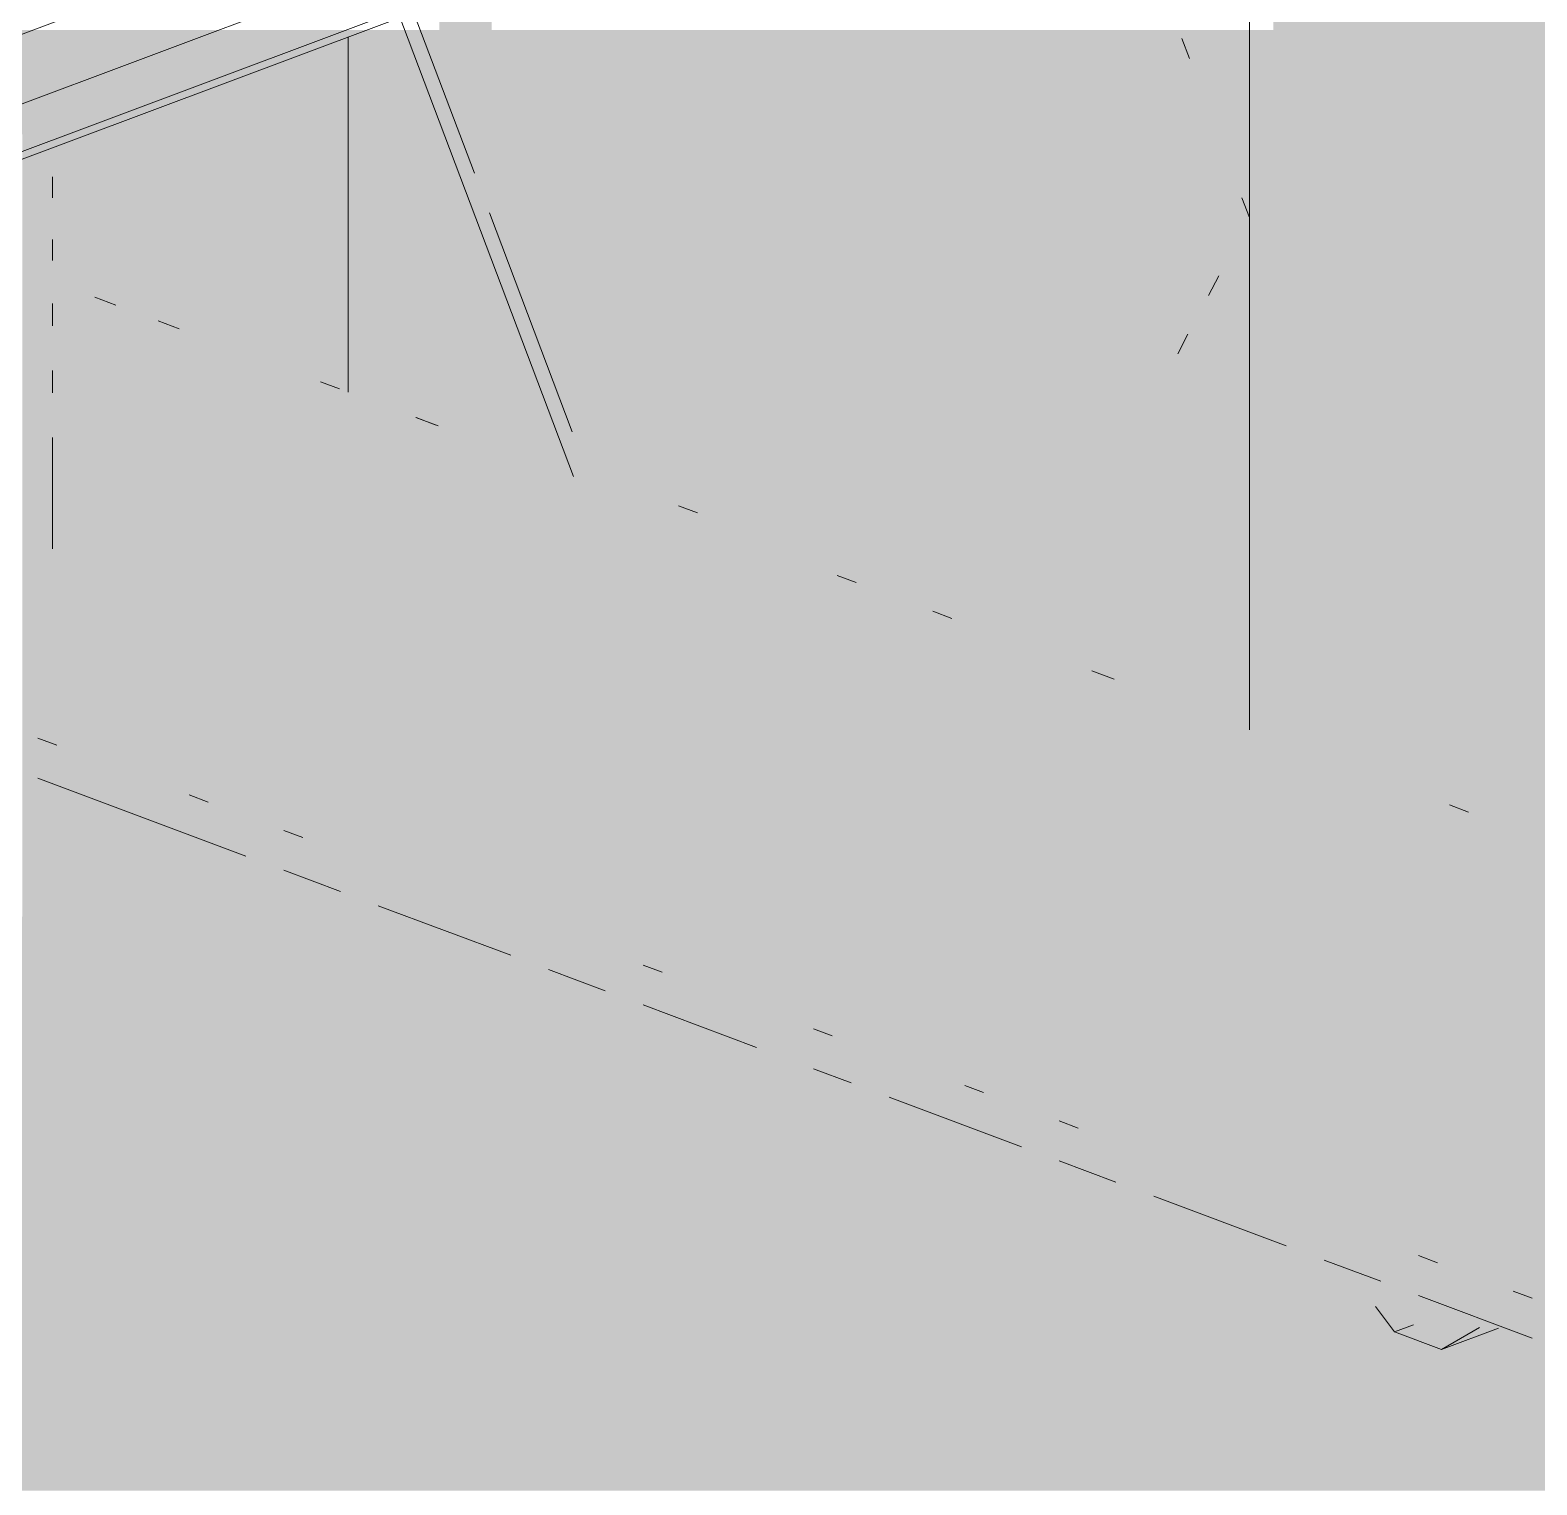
# Paper-space layout '03 3D Building and Roof' of a CAD drawing. Header units: millimetres. Extents: x 5 to 415, y 5 to 292.
# Drawn here: x 77.356 to 82.309, y 77.219 to 81.999 of the extents above; entities that cross this region are included whole.
import ezdxf

# ---------------------------------------------------------------- set-up
doc = ezdxf.new("R2010")
doc.units = ezdxf.units.MM
doc.layers.add('EXISTING', color=7, linetype='Continuous')
doc.layers.add('IMAGES', color=7, linetype='Continuous')

# ---------------------------------------------------------------- blocks, each defined once
blk = doc.blocks.new('SHEET_03')
at = {"layer": 'EXISTING', "color": 250, "lineweight": 9}
for p, q in [((69.1164, 78.9093), (81.7018, 83.6239)), ((81.9988, 83.5067), (69.1018, 78.6754)), ((69.1164, 78.524), (82.0756, 83.3786)), ((68.9914, 78.4517), (81.8884, 83.283)), ((81.3642, 83.0665), (81.3642, 81.9671)), ((81.3642, 81.3831), (81.3642, 83.0665)), ((79.1422, 80.5321), (78.5497, 82.1008)), ((78.6188, 82.052), (78.8163, 81.5292)), ((78.4016, 80.8096), (78.4016, 81.9776)), ((78.4016, 81.9318), (78.4016, 80.8096)), ((81.142, 81.9714), (81.1667, 81.906)), ((81.3642, 81.8297), (81.3642, 80.7991)), ((77.4295, 81.5173), (77.4295, 81.4485)), ((81.3395, 81.4485), (81.3642, 81.3831)), ((78.8657, 81.3984), (79.1373, 80.6795)), ((81.3642, 79.6997), (81.3642, 81.3831)), ((77.4295, 81.3111), (77.4295, 81.2424)), ((81.2632, 81.1914), (81.2295, 81.1275)), ((77.4295, 81.1004), (77.4295, 81.0272)), ((77.5683, 81.1217), (77.6378, 81.0957)), ((77.7766, 81.0437), (77.8461, 81.0176)), ((81.1622, 80.9997), (81.1285, 80.9358)), ((77.4295, 80.8806), (77.4295, 80.8074)), ((78.3731, 80.8202), (78.3102, 80.8438)), ((78.6238, 80.7263), (78.6978, 80.6986)), ((78.6876, 80.7024), (78.6247, 80.726)), ((77.4295, 80.6608), (77.4295, 80.2945)), ((81.3642, 80.6617), (81.3642, 79.6997)), ((79.487, 80.4363), (79.5499, 80.4127)), ((80.0716, 80.1839), (80.0087, 80.2075)), ((80.3862, 80.0661), (80.3233, 80.0897)), ((80.8458, 79.8939), (80.9198, 79.8662)), ((77.3814, 79.6723), (77.4436, 79.649)), ((78.0653, 79.285), (77.3814, 79.5412)), ((77.8788, 79.486), (77.941, 79.4627)), ((82.0847, 79.4298), (82.0218, 79.4534)), ((78.1897, 79.3695), (78.2519, 79.3462)), ((78.3762, 79.1685), (78.1897, 79.2384)), ((78.9358, 78.9589), (78.5006, 79.122)), ((79.2467, 78.8425), (79.0602, 78.9123)), ((79.3711, 78.927), (79.4332, 78.9037)), ((79.7441, 78.6561), (79.3711, 78.7959)), ((79.9307, 78.7173), (79.9928, 78.6941)), ((80.055, 78.5397), (79.9307, 78.5862)), ((80.4281, 78.531), (80.4903, 78.5077)), ((80.6146, 78.33), (80.1794, 78.4931)), ((80.739, 78.4146), (80.8012, 78.3913)), ((80.9255, 78.2136), (80.739, 78.2834)), ((81.4851, 78.0039), (81.0499, 78.167)), ((81.9204, 77.972), (81.9825, 77.9487)), ((81.796, 77.8875), (81.6095, 77.9574)), ((82.2934, 77.7011), (81.9204, 77.8409)), ((82.2312, 77.8555), (82.2934, 77.8322)), ((81.7781, 77.8043), (81.8406, 77.7213)), ((81.8406, 77.7213), (81.9031, 77.7447)), ((81.8406, 77.7213), (81.9951, 77.6634)), ((81.9951, 77.6634), (82.1201, 77.7357)), ((81.9951, 77.6634), (82.1825, 77.7337))]:
    blk.add_line(p, q, dxfattribs=at)
at = {"layer": 'IMAGES', "color": 7}
for points in [[(82.3001, 79.4286), (82.4715, 79.4286), (82.3001, 83.2), (82.4715, 83.2)], [(81.4433, 81.6571), (81.6147, 81.6571), (81.4433, 82.6857), (81.6147, 82.6857)], [(81.6147, 79.7714), (81.786, 79.7714), (81.6147, 82.6857), (81.786, 82.6857)], [(81.786, 79.7714), (81.9574, 79.7714), (81.786, 82.5143), (81.9574, 82.5143)], [(81.9574, 79.6), (82.1287, 79.6), (81.9574, 82.5143), (82.1287, 82.5143)], [(82.1287, 79.4286), (82.3001, 79.4286), (82.1287, 82.5143), (82.3001, 82.5143)], [(78.7015, 81.6571), (78.8728, 81.6571), (78.7015, 82.1714), (78.8728, 82.1714)], [(76.9879, 81.8286), (77.6733, 81.8286), (76.9879, 82), (77.6733, 82)], [(77.6733, 81.8286), (78.016, 81.8286), (77.6733, 82), (78.016, 82)], [(78.016, 81.8286), (78.7015, 81.8286), (78.016, 82), (78.7015, 82)], [(78.8728, 81.8286), (79.0442, 81.8286), (78.8728, 82), (79.0442, 82)], [(79.0442, 81.4857), (80.9292, 81.4857), (79.0442, 82), (80.9292, 82)], [(80.9292, 81.6571), (81.1006, 81.6571), (80.9292, 82), (81.1006, 82)], [(81.1006, 81.8286), (81.4433, 81.8286), (81.1006, 82), (81.4433, 82)], [(76.9879, 81.6571), (77.5019, 81.6571), (76.9879, 81.8286), (77.5019, 81.8286)], [(77.5019, 81.6571), (78.016, 81.6571), (77.5019, 81.8286), (78.016, 81.8286)], [(78.016, 81.6571), (78.1874, 81.6571), (78.016, 81.8286), (78.1874, 81.8286)], [(78.1874, 81.6571), (78.3588, 81.6571), (78.1874, 81.8286), (78.3588, 81.8286)], [(78.3588, 81.6571), (78.5301, 81.6571), (78.3588, 81.8286), (78.5301, 81.8286)], [(78.5301, 81.6571), (78.7015, 81.6571), (78.5301, 81.8286), (78.7015, 81.8286)], [(78.8728, 81.6571), (79.0442, 81.6571), (78.8728, 81.8286), (79.0442, 81.8286)], [(81.1006, 81.6571), (81.2719, 81.6571), (81.1006, 81.8286), (81.2719, 81.8286)], [(81.2719, 81.6571), (81.4433, 81.6571), (81.2719, 81.8286), (81.4433, 81.8286)], [(77.3306, 81.4857), (77.5019, 81.4857), (77.3306, 81.6571), (77.5019, 81.6571)], [(77.5019, 81.4857), (77.6733, 81.4857), (77.5019, 81.6571), (77.6733, 81.6571)], [(77.6733, 81.4857), (77.8447, 81.4857), (77.6733, 81.6571), (77.8447, 81.6571)], [(77.8447, 81.4857), (78.016, 81.4857), (77.8447, 81.6571), (78.016, 81.6571)], [(78.016, 81.4857), (78.1874, 81.4857), (78.016, 81.6571), (78.1874, 81.6571)], [(78.1874, 81.1429), (78.3588, 81.1429), (78.1874, 81.6571), (78.3588, 81.6571)], [(78.3588, 80.9714), (78.5301, 80.9714), (78.3588, 81.6571), (78.5301, 81.6571)], [(78.5301, 81.4857), (78.7015, 81.4857), (78.5301, 81.6571), (78.7015, 81.6571)], [(78.7015, 81.4857), (78.8728, 81.4857), (78.7015, 81.6571), (78.8728, 81.6571)], [(78.8728, 81.4857), (79.0442, 81.4857), (78.8728, 81.6571), (79.0442, 81.6571)], [(80.9292, 81.4857), (81.1006, 81.4857), (80.9292, 81.6571), (81.1006, 81.6571)], [(81.1006, 81.4857), (81.2719, 81.4857), (81.1006, 81.6571), (81.2719, 81.6571)], [(81.2719, 81.3143), (81.4433, 81.3143), (81.2719, 81.6571), (81.4433, 81.6571)], [(81.4433, 80.9714), (81.6147, 80.9714), (81.4433, 81.6571), (81.6147, 81.6571)], [(77.3306, 81.3143), (77.5019, 81.3143), (77.3306, 81.4857), (77.5019, 81.4857)], [(77.5019, 81.1429), (77.6733, 81.1429), (77.5019, 81.4857), (77.6733, 81.4857)], [(77.6733, 81.1429), (77.8447, 81.1429), (77.6733, 81.4857), (77.8447, 81.4857)], [(77.8447, 81.1429), (78.1874, 81.1429), (77.8447, 81.4857), (78.1874, 81.4857)], [(78.5301, 80.9714), (78.7015, 80.9714), (78.5301, 81.4857), (78.7015, 81.4857)], [(78.7015, 81.3143), (78.8728, 81.3143), (78.7015, 81.4857), (78.8728, 81.4857)], [(78.8728, 81.3143), (79.0442, 81.3143), (78.8728, 81.4857), (79.0442, 81.4857)], [(79.0442, 81.3143), (79.2156, 81.3143), (79.0442, 81.4857), (79.2156, 81.4857)], [(79.2156, 81.3143), (80.9292, 81.3143), (79.2156, 81.4857), (80.9292, 81.4857)], [(80.9292, 81.3143), (81.1006, 81.3143), (80.9292, 81.4857), (81.1006, 81.4857)], [(81.1006, 81.3143), (81.2719, 81.3143), (81.1006, 81.4857), (81.2719, 81.4857)], [(77.3306, 80.1143), (77.5019, 80.1143), (77.3306, 81.3143), (77.5019, 81.3143)], [(78.7015, 81.1429), (78.8728, 81.1429), (78.7015, 81.3143), (78.8728, 81.3143)], [(78.8728, 81.1429), (79.0442, 81.1429), (78.8728, 81.3143), (79.0442, 81.3143)], [(79.0442, 81.1429), (79.2156, 81.1429), (79.0442, 81.3143), (79.2156, 81.3143)], [(79.2156, 81.1429), (80.4151, 81.1429), (79.2156, 81.3143), (80.4151, 81.3143)], [(80.4151, 81.1429), (80.5865, 81.1429), (80.4151, 81.3143), (80.5865, 81.3143)], [(80.5865, 81.1429), (80.7578, 81.1429), (80.5865, 81.3143), (80.7578, 81.3143)], [(80.7578, 81.1429), (80.9292, 81.1429), (80.7578, 81.3143), (80.9292, 81.3143)], [(80.9292, 81.1429), (81.1006, 81.1429), (80.9292, 81.3143), (81.1006, 81.3143)], [(81.1006, 81.1429), (81.4433, 81.1429), (81.1006, 81.3143), (81.4433, 81.3143)], [(77.5019, 80.9714), (77.6733, 80.9714), (77.5019, 81.1429), (77.6733, 81.1429)], [(77.6733, 80.8), (77.8447, 80.8), (77.6733, 81.1429), (77.8447, 81.1429)], [(77.8447, 80.9714), (78.016, 80.9714), (77.8447, 81.1429), (78.016, 81.1429)], [(78.016, 80.9714), (78.1874, 80.9714), (78.016, 81.1429), (78.1874, 81.1429)], [(78.1874, 80.9714), (78.3588, 80.9714), (78.1874, 81.1429), (78.3588, 81.1429)], [(78.7015, 80.9714), (78.8728, 80.9714), (78.7015, 81.1429), (78.8728, 81.1429)], [(78.8728, 80.9714), (79.0442, 80.9714), (78.8728, 81.1429), (79.0442, 81.1429)], [(79.0442, 80.9714), (79.2156, 80.9714), (79.0442, 81.1429), (79.2156, 81.1429)], [(79.2156, 80.9714), (79.3869, 80.9714), (79.2156, 81.1429), (79.3869, 81.1429)], [(79.3869, 80.9714), (80.0724, 80.9714), (79.3869, 81.1429), (80.0724, 81.1429)], [(80.0724, 80.9714), (80.2438, 80.9714), (80.0724, 81.1429), (80.2438, 81.1429)], [(80.2438, 80.9714), (80.4151, 80.9714), (80.2438, 81.1429), (80.4151, 81.1429)], [(80.4151, 80.9714), (80.7578, 80.9714), (80.4151, 81.1429), (80.7578, 81.1429)], [(80.7578, 80.9714), (80.9292, 80.9714), (80.7578, 81.1429), (80.9292, 81.1429)], [(80.9292, 80.8), (81.1006, 80.8), (80.9292, 81.1429), (81.1006, 81.1429)], [(81.1006, 80.9714), (81.2719, 80.9714), (81.1006, 81.1429), (81.2719, 81.1429)], [(81.2719, 80.9714), (81.4433, 80.9714), (81.2719, 81.1429), (81.4433, 81.1429)], [(77.5019, 79.9429), (77.6733, 79.9429), (77.5019, 80.9714), (77.6733, 80.9714)], [(77.8447, 80.8), (78.1874, 80.8), (77.8447, 80.9714), (78.1874, 80.9714)], [(78.1874, 80.8), (78.5301, 80.8), (78.1874, 80.9714), (78.5301, 80.9714)], [(78.5301, 80.8), (78.8728, 80.8), (78.5301, 80.9714), (78.8728, 80.9714)], [(78.8728, 80.8), (79.0442, 80.8), (78.8728, 80.9714), (79.0442, 80.9714)], [(79.0442, 80.8), (79.2156, 80.8), (79.0442, 80.9714), (79.2156, 80.9714)], [(79.2156, 80.8), (79.3869, 80.8), (79.2156, 80.9714), (79.3869, 80.9714)], [(79.3869, 80.8), (79.5583, 80.8), (79.3869, 80.9714), (79.5583, 80.9714)], [(79.5583, 80.8), (80.0724, 80.8), (79.5583, 80.9714), (80.0724, 80.9714)], [(80.0724, 80.8), (80.2438, 80.8), (80.0724, 80.9714), (80.2438, 80.9714)], [(80.2438, 80.8), (80.4151, 80.8), (80.2438, 80.9714), (80.4151, 80.9714)], [(80.4151, 80.8), (80.5865, 80.8), (80.4151, 80.9714), (80.5865, 80.9714)], [(80.5865, 80.8), (80.7578, 80.8), (80.5865, 80.9714), (80.7578, 80.9714)], [(80.7578, 80.6286), (80.9292, 80.6286), (80.7578, 80.9714), (80.9292, 80.9714)], [(81.1006, 80.8), (81.2719, 80.8), (81.1006, 80.9714), (81.2719, 80.9714)], [(81.2719, 80.6286), (81.4433, 80.6286), (81.2719, 80.9714), (81.4433, 80.9714)], [(81.4433, 79.9429), (81.6147, 79.9429), (81.4433, 80.9714), (81.6147, 80.9714)], [(77.6733, 80.6286), (78.016, 80.6286), (77.6733, 80.8), (78.016, 80.8)], [(78.016, 80.6286), (78.1874, 80.6286), (78.016, 80.8), (78.1874, 80.8)], [(78.1874, 80.6286), (78.3588, 80.6286), (78.1874, 80.8), (78.3588, 80.8)], [(78.3588, 80.6286), (78.5301, 80.6286), (78.3588, 80.8), (78.5301, 80.8)], [(78.5301, 80.6286), (78.8728, 80.6286), (78.5301, 80.8), (78.8728, 80.8)], [(78.8728, 80.6286), (79.0442, 80.6286), (78.8728, 80.8), (79.0442, 80.8)], [(79.0442, 80.6286), (79.2156, 80.6286), (79.0442, 80.8), (79.2156, 80.8)], [(79.2156, 80.6286), (79.3869, 80.6286), (79.2156, 80.8), (79.3869, 80.8)], [(79.3869, 80.6286), (79.5583, 80.6286), (79.3869, 80.8), (79.5583, 80.8)], [(79.5583, 80.6286), (79.901, 80.6286), (79.5583, 80.8), (79.901, 80.8)], [(79.901, 80.6286), (80.0724, 80.6286), (79.901, 80.8), (80.0724, 80.8)], [(80.0724, 80.6286), (80.2438, 80.6286), (80.0724, 80.8), (80.2438, 80.8)], [(80.2438, 80.6286), (80.4151, 80.6286), (80.2438, 80.8), (80.4151, 80.8)], [(80.4151, 80.6286), (80.7578, 80.6286), (80.4151, 80.8), (80.7578, 80.8)], [(80.9292, 80.6286), (81.1006, 80.6286), (80.9292, 80.8), (81.1006, 80.8)], [(81.1006, 80.6286), (81.2719, 80.6286), (81.1006, 80.8), (81.2719, 80.8)], [(77.6733, 79.9429), (77.8447, 79.9429), (77.6733, 80.6286), (77.8447, 80.6286)], [(77.8447, 80.4571), (78.016, 80.4571), (77.8447, 80.6286), (78.016, 80.6286)], [(78.016, 80.4571), (78.3588, 80.4571), (78.016, 80.6286), (78.3588, 80.6286)], [(78.3588, 80.4571), (78.5301, 80.4571), (78.3588, 80.6286), (78.5301, 80.6286)], [(78.5301, 80.4571), (78.7015, 80.4571), (78.5301, 80.6286), (78.7015, 80.6286)], [(78.7015, 80.4571), (78.8728, 80.4571), (78.7015, 80.6286), (78.8728, 80.6286)], [(78.8728, 80.4571), (79.0442, 80.4571), (78.8728, 80.6286), (79.0442, 80.6286)], [(79.0442, 80.4571), (79.2156, 80.4571), (79.0442, 80.6286), (79.2156, 80.6286)], [(79.2156, 80.4571), (79.5583, 80.4571), (79.2156, 80.6286), (79.5583, 80.6286)], [(79.5583, 80.4571), (80.0724, 80.4571), (79.5583, 80.6286), (80.0724, 80.6286)], [(80.0724, 80.4571), (80.2438, 80.4571), (80.0724, 80.6286), (80.2438, 80.6286)], [(80.2438, 80.4571), (80.5865, 80.4571), (80.2438, 80.6286), (80.5865, 80.6286)], [(80.5865, 80.4571), (80.7578, 80.4571), (80.5865, 80.6286), (80.7578, 80.6286)], [(80.7578, 80.4571), (81.1006, 80.4571), (80.7578, 80.6286), (81.1006, 80.6286)], [(81.1006, 80.1143), (81.2719, 80.1143), (81.1006, 80.6286), (81.2719, 80.6286)], [(81.2719, 79.6), (81.4433, 79.6), (81.2719, 80.6286), (81.4433, 80.6286)], [(77.8447, 80.2857), (78.5301, 80.2857), (77.8447, 80.4571), (78.5301, 80.4571)], [(78.5301, 80.2857), (78.8728, 80.2857), (78.5301, 80.4571), (78.8728, 80.4571)], [(78.8728, 80.2857), (79.2156, 80.2857), (78.8728, 80.4571), (79.2156, 80.4571)], [(79.2156, 80.2857), (79.3869, 80.2857), (79.2156, 80.4571), (79.3869, 80.4571)], [(79.3869, 80.2857), (79.5583, 80.2857), (79.3869, 80.4571), (79.5583, 80.4571)], [(79.5583, 80.2857), (79.7297, 80.2857), (79.5583, 80.4571), (79.7297, 80.4571)], [(79.7297, 80.2857), (79.901, 80.2857), (79.7297, 80.4571), (79.901, 80.4571)], [(79.901, 80.2857), (80.0724, 80.2857), (79.901, 80.4571), (80.0724, 80.4571)], [(80.0724, 80.2857), (80.2438, 80.2857), (80.0724, 80.4571), (80.2438, 80.4571)], [(80.2438, 80.2857), (80.7578, 80.2857), (80.2438, 80.4571), (80.7578, 80.4571)], [(80.7578, 80.2857), (80.9292, 80.2857), (80.7578, 80.4571), (80.9292, 80.4571)], [(80.9292, 80.2857), (81.1006, 80.2857), (80.9292, 80.4571), (81.1006, 80.4571)], [(77.8447, 80.1143), (78.8728, 80.1143), (77.8447, 80.2857), (78.8728, 80.2857)], [(78.8728, 80.1143), (79.0442, 80.1143), (78.8728, 80.2857), (79.0442, 80.2857)], [(79.0442, 80.1143), (79.2156, 80.1143), (79.0442, 80.2857), (79.2156, 80.2857)], [(79.2156, 80.1143), (79.3869, 80.1143), (79.2156, 80.2857), (79.3869, 80.2857)], [(79.3869, 80.1143), (79.5583, 80.1143), (79.3869, 80.2857), (79.5583, 80.2857)], [(79.5583, 80.1143), (79.7297, 80.1143), (79.5583, 80.2857), (79.7297, 80.2857)], [(79.7297, 80.1143), (80.2438, 80.1143), (79.7297, 80.2857), (80.2438, 80.2857)], [(80.2438, 80.1143), (80.4151, 80.1143), (80.2438, 80.2857), (80.4151, 80.2857)], [(80.4151, 80.1143), (80.7578, 80.1143), (80.4151, 80.2857), (80.7578, 80.2857)], [(80.7578, 80.1143), (80.9292, 80.1143), (80.7578, 80.2857), (80.9292, 80.2857)], [(80.9292, 80.1143), (81.1006, 80.1143), (80.9292, 80.2857), (81.1006, 80.2857)], [(77.3306, 79.9429), (77.5019, 79.9429), (77.3306, 80.1143), (77.5019, 80.1143)], [(77.8447, 79.9429), (79.3869, 79.9429), (77.8447, 80.1143), (79.3869, 80.1143)], [(79.3869, 79.9429), (79.901, 79.9429), (79.3869, 80.1143), (79.901, 80.1143)], [(79.901, 79.9429), (80.0724, 79.9429), (79.901, 80.1143), (80.0724, 80.1143)], [(80.0724, 79.9429), (80.2438, 79.9429), (80.0724, 80.1143), (80.2438, 80.1143)], [(80.2438, 79.9429), (80.5865, 79.9429), (80.2438, 80.1143), (80.5865, 80.1143)], [(80.5865, 79.9429), (80.7578, 79.9429), (80.5865, 80.1143), (80.7578, 80.1143)], [(80.7578, 79.9429), (80.9292, 79.9429), (80.7578, 80.1143), (80.9292, 80.1143)], [(80.9292, 79.9429), (81.2719, 79.9429), (80.9292, 80.1143), (81.2719, 80.1143)], [(77.3306, 79.7714), (77.5019, 79.7714), (77.3306, 79.9429), (77.5019, 79.9429)], [(77.5019, 79.7714), (77.6733, 79.7714), (77.5019, 79.9429), (77.6733, 79.9429)], [(77.6733, 79.7714), (77.8447, 79.7714), (77.6733, 79.9429), (77.8447, 79.9429)], [(77.8447, 79.7714), (78.1874, 79.7714), (77.8447, 79.9429), (78.1874, 79.9429)], [(78.1874, 79.7714), (79.901, 79.7714), (78.1874, 79.9429), (79.901, 79.9429)], [(79.901, 79.7714), (80.0724, 79.7714), (79.901, 79.9429), (80.0724, 79.9429)], [(80.0724, 79.7714), (80.2438, 79.7714), (80.0724, 79.9429), (80.2438, 79.9429)], [(80.2438, 79.7714), (80.5865, 79.7714), (80.2438, 79.9429), (80.5865, 79.9429)], [(80.5865, 79.7714), (81.1006, 79.7714), (80.5865, 79.9429), (81.1006, 79.9429)], [(81.1006, 79.7714), (81.2719, 79.7714), (81.1006, 79.9429), (81.2719, 79.9429)], [(81.4433, 79.7714), (81.6147, 79.7714), (81.4433, 79.9429), (81.6147, 79.9429)], [(77.3306, 79.6), (77.5019, 79.6), (77.3306, 79.7714), (77.5019, 79.7714)], [(77.5019, 79.6), (77.6733, 79.6), (77.5019, 79.7714), (77.6733, 79.7714)], [(77.6733, 79.6), (78.016, 79.6), (77.6733, 79.7714), (78.016, 79.7714)], [(78.016, 79.6), (78.3588, 79.6), (78.016, 79.7714), (78.3588, 79.7714)], [(78.3588, 79.6), (78.5301, 79.6), (78.3588, 79.7714), (78.5301, 79.7714)], [(78.5301, 79.6), (78.7015, 79.6), (78.5301, 79.7714), (78.7015, 79.7714)], [(78.7015, 79.6), (80.2438, 79.6), (78.7015, 79.7714), (80.2438, 79.7714)], [(80.2438, 79.6), (80.5865, 79.6), (80.2438, 79.7714), (80.5865, 79.7714)], [(80.5865, 79.6), (80.7578, 79.6), (80.5865, 79.7714), (80.7578, 79.7714)], [(80.7578, 79.6), (80.9292, 79.6), (80.7578, 79.7714), (80.9292, 79.7714)], [(80.9292, 79.6), (81.1006, 79.6), (80.9292, 79.7714), (81.1006, 79.7714)], [(81.1006, 79.6), (81.2719, 79.6), (81.1006, 79.7714), (81.2719, 79.7714)], [(81.4433, 79.6), (81.6147, 79.6), (81.4433, 79.7714), (81.6147, 79.7714)], [(81.6147, 79.6), (81.786, 79.6), (81.6147, 79.7714), (81.786, 79.7714)], [(81.786, 79.6), (81.9574, 79.6), (81.786, 79.7714), (81.9574, 79.7714)], [(77.3306, 79.4286), (77.6733, 79.4286), (77.3306, 79.6), (77.6733, 79.6)], [(77.6733, 79.4286), (77.8447, 79.4286), (77.6733, 79.6), (77.8447, 79.6)], [(77.8447, 79.4286), (78.016, 79.4286), (77.8447, 79.6), (78.016, 79.6)], [(78.016, 79.4286), (78.1874, 79.4286), (78.016, 79.6), (78.1874, 79.6)], [(78.1874, 79.4286), (78.3588, 79.4286), (78.1874, 79.6), (78.3588, 79.6)], [(78.3588, 79.4286), (78.5301, 79.4286), (78.3588, 79.6), (78.5301, 79.6)], [(78.5301, 79.4286), (78.8728, 79.4286), (78.5301, 79.6), (78.8728, 79.6)], [(78.8728, 79.4286), (79.0442, 79.4286), (78.8728, 79.6), (79.0442, 79.6)], [(79.0442, 79.4286), (79.2156, 79.4286), (79.0442, 79.6), (79.2156, 79.6)], [(79.2156, 79.4286), (80.7578, 79.4286), (79.2156, 79.6), (80.7578, 79.6)], [(80.7578, 79.4286), (80.9292, 79.4286), (80.7578, 79.6), (80.9292, 79.6)], [(80.9292, 79.4286), (81.1006, 79.4286), (80.9292, 79.6), (81.1006, 79.6)], [(81.1006, 79.4286), (81.2719, 79.4286), (81.1006, 79.6), (81.2719, 79.6)], [(81.2719, 79.4286), (81.4433, 79.4286), (81.2719, 79.6), (81.4433, 79.6)], [(81.4433, 79.4286), (81.6147, 79.4286), (81.4433, 79.6), (81.6147, 79.6)], [(81.6147, 79.4286), (81.786, 79.4286), (81.6147, 79.6), (81.786, 79.6)], [(81.786, 79.4286), (81.9574, 79.4286), (81.786, 79.6), (81.9574, 79.6)], [(81.9574, 79.4286), (82.1287, 79.4286), (81.9574, 79.6), (82.1287, 79.6)], [(77.3306, 79.2571), (77.5019, 79.2571), (77.3306, 79.4286), (77.5019, 79.4286)], [(77.5019, 79.2571), (77.6733, 79.2571), (77.5019, 79.4286), (77.6733, 79.4286)], [(77.6733, 79.2571), (77.8447, 79.2571), (77.6733, 79.4286), (77.8447, 79.4286)], [(77.8447, 79.2571), (78.1874, 79.2571), (77.8447, 79.4286), (78.1874, 79.4286)], [(78.1874, 79.2571), (78.3588, 79.2571), (78.1874, 79.4286), (78.3588, 79.4286)], [(78.3588, 79.2571), (78.5301, 79.2571), (78.3588, 79.4286), (78.5301, 79.4286)], [(78.5301, 79.2571), (78.7015, 79.2571), (78.5301, 79.4286), (78.7015, 79.4286)], [(78.7015, 79.2571), (78.8728, 79.2571), (78.7015, 79.4286), (78.8728, 79.4286)], [(78.8728, 79.2571), (79.2156, 79.2571), (78.8728, 79.4286), (79.2156, 79.4286)], [(79.2156, 79.2571), (79.3869, 79.2571), (79.2156, 79.4286), (79.3869, 79.4286)], [(79.3869, 79.2571), (79.5583, 79.2571), (79.3869, 79.4286), (79.5583, 79.4286)], [(79.5583, 79.2571), (80.0724, 79.2571), (79.5583, 79.4286), (80.0724, 79.4286)], [(80.0724, 79.2571), (80.2438, 79.2571), (80.0724, 79.4286), (80.2438, 79.4286)], [(80.2438, 79.2571), (81.2719, 79.2571), (80.2438, 79.4286), (81.2719, 79.4286)], [(81.2719, 79.2571), (81.4433, 79.2571), (81.2719, 79.4286), (81.4433, 79.4286)], [(81.4433, 79.2571), (81.6147, 79.2571), (81.4433, 79.4286), (81.6147, 79.4286)], [(81.6147, 79.2571), (81.786, 79.2571), (81.6147, 79.4286), (81.786, 79.4286)], [(81.786, 79.2571), (81.9574, 79.2571), (81.786, 79.4286), (81.9574, 79.4286)], [(81.9574, 79.2571), (82.1287, 79.2571), (81.9574, 79.4286), (82.1287, 79.4286)], [(82.1287, 79.2571), (82.4715, 79.2571), (82.1287, 79.4286), (82.4715, 79.4286)], [(77.3306, 79.0857), (77.6733, 79.0857), (77.3306, 79.2571), (77.6733, 79.2571)], [(77.6733, 79.0857), (77.8447, 79.0857), (77.6733, 79.2571), (77.8447, 79.2571)], [(77.8447, 79.0857), (78.016, 79.0857), (77.8447, 79.2571), (78.016, 79.2571)], [(78.016, 79.0857), (78.1874, 79.0857), (78.016, 79.2571), (78.1874, 79.2571)], [(78.1874, 79.0857), (78.5301, 79.0857), (78.1874, 79.2571), (78.5301, 79.2571)], [(78.5301, 79.0857), (78.7015, 79.0857), (78.5301, 79.2571), (78.7015, 79.2571)], [(78.7015, 79.0857), (78.8728, 79.0857), (78.7015, 79.2571), (78.8728, 79.2571)], [(78.8728, 79.0857), (79.0442, 79.0857), (78.8728, 79.2571), (79.0442, 79.2571)], [(79.0442, 79.0857), (79.2156, 79.0857), (79.0442, 79.2571), (79.2156, 79.2571)], [(79.2156, 79.0857), (79.3869, 79.0857), (79.2156, 79.2571), (79.3869, 79.2571)], [(79.3869, 79.0857), (79.7297, 79.0857), (79.3869, 79.2571), (79.7297, 79.2571)], [(79.7297, 79.0857), (79.901, 79.0857), (79.7297, 79.2571), (79.901, 79.2571)], [(79.901, 79.0857), (80.0724, 79.0857), (79.901, 79.2571), (80.0724, 79.2571)], [(80.0724, 79.0857), (80.2438, 79.0857), (80.0724, 79.2571), (80.2438, 79.2571)], [(80.2438, 79.0857), (80.4151, 79.0857), (80.2438, 79.2571), (80.4151, 79.2571)], [(80.4151, 79.0857), (81.6147, 79.0857), (80.4151, 79.2571), (81.6147, 79.2571)], [(81.6147, 79.0857), (81.786, 79.0857), (81.6147, 79.2571), (81.786, 79.2571)], [(81.786, 79.0857), (82.1287, 79.0857), (81.786, 79.2571), (82.1287, 79.2571)], [(82.1287, 78.2286), (82.3001, 78.2286), (82.1287, 79.2571), (82.3001, 79.2571)], [(82.3001, 79.0857), (82.4715, 79.0857), (82.3001, 79.2571), (82.4715, 79.2571)], [(75.9597, 78.9143), (77.8447, 78.9143), (75.9597, 79.0857), (77.8447, 79.0857)], [(77.8447, 78.9143), (78.016, 78.9143), (77.8447, 79.0857), (78.016, 79.0857)], [(78.016, 78.9143), (78.1874, 78.9143), (78.016, 79.0857), (78.1874, 79.0857)], [(78.1874, 78.9143), (78.3588, 78.9143), (78.1874, 79.0857), (78.3588, 79.0857)], [(78.3588, 78.9143), (78.5301, 78.9143), (78.3588, 79.0857), (78.5301, 79.0857)], [(78.5301, 78.9143), (79.0442, 78.9143), (78.5301, 79.0857), (79.0442, 79.0857)], [(79.0442, 78.9143), (79.2156, 78.9143), (79.0442, 79.0857), (79.2156, 79.0857)], [(79.2156, 78.9143), (79.3869, 78.9143), (79.2156, 79.0857), (79.3869, 79.0857)], [(79.3869, 78.9143), (79.5583, 78.9143), (79.3869, 79.0857), (79.5583, 79.0857)], [(79.5583, 78.9143), (79.7297, 78.9143), (79.5583, 79.0857), (79.7297, 79.0857)], [(79.7297, 78.9143), (79.901, 78.9143), (79.7297, 79.0857), (79.901, 79.0857)], [(79.901, 78.9143), (80.0724, 78.9143), (79.901, 79.0857), (80.0724, 79.0857)], [(80.0724, 78.9143), (80.2438, 78.9143), (80.0724, 79.0857), (80.2438, 79.0857)], [(80.2438, 78.9143), (80.4151, 78.9143), (80.2438, 79.0857), (80.4151, 79.0857)], [(80.4151, 78.9143), (80.5865, 78.9143), (80.4151, 79.0857), (80.5865, 79.0857)], [(80.5865, 78.9143), (81.9574, 78.9143), (80.5865, 79.0857), (81.9574, 79.0857)], [(81.9574, 78.7429), (82.1287, 78.7429), (81.9574, 79.0857), (82.1287, 79.0857)], [(82.3001, 78.2286), (82.4715, 78.2286), (82.3001, 79.0857), (82.4715, 79.0857)], [(75.6169, 78.7429), (78.1874, 78.7429), (75.6169, 78.9143), (78.1874, 78.9143)], [(78.1874, 78.7429), (78.5301, 78.7429), (78.1874, 78.9143), (78.5301, 78.9143)], [(78.5301, 78.7429), (78.7015, 78.7429), (78.5301, 78.9143), (78.7015, 78.9143)], [(78.7015, 78.7429), (79.0442, 78.7429), (78.7015, 78.9143), (79.0442, 78.9143)], [(79.0442, 78.7429), (79.5583, 78.7429), (79.0442, 78.9143), (79.5583, 78.9143)], [(79.5583, 78.7429), (79.7297, 78.7429), (79.5583, 78.9143), (79.7297, 78.9143)], [(79.7297, 78.7429), (79.901, 78.7429), (79.7297, 78.9143), (79.901, 78.9143)], [(79.901, 78.7429), (80.0724, 78.7429), (79.901, 78.9143), (80.0724, 78.9143)], [(80.0724, 78.7429), (80.7578, 78.7429), (80.0724, 78.9143), (80.7578, 78.9143)], [(80.7578, 78.7429), (80.9292, 78.7429), (80.7578, 78.9143), (80.9292, 78.9143)], [(80.9292, 78.7429), (81.9574, 78.7429), (80.9292, 78.9143), (81.9574, 78.9143)], [(75.1029, 78.5714), (78.7015, 78.5714), (75.1029, 78.7429), (78.7015, 78.7429)], [(78.7015, 78.5714), (78.8728, 78.5714), (78.7015, 78.7429), (78.8728, 78.7429)], [(78.8728, 78.5714), (79.0442, 78.5714), (78.8728, 78.7429), (79.0442, 78.7429)], [(79.0442, 78.5714), (79.2156, 78.5714), (79.0442, 78.7429), (79.2156, 78.7429)], [(79.2156, 78.5714), (79.3869, 78.5714), (79.2156, 78.7429), (79.3869, 78.7429)], [(79.3869, 78.5714), (79.5583, 78.5714), (79.3869, 78.7429), (79.5583, 78.7429)], [(79.5583, 78.5714), (79.7297, 78.5714), (79.5583, 78.7429), (79.7297, 78.7429)], [(79.7297, 78.5714), (79.901, 78.5714), (79.7297, 78.7429), (79.901, 78.7429)], [(79.901, 78.4), (80.0724, 78.4), (79.901, 78.7429), (80.0724, 78.7429)], [(80.0724, 78.5714), (80.2438, 78.5714), (80.0724, 78.7429), (80.2438, 78.7429)], [(80.2438, 78.5714), (80.4151, 78.5714), (80.2438, 78.7429), (80.4151, 78.7429)], [(80.4151, 78.5714), (80.5865, 78.5714), (80.4151, 78.7429), (80.5865, 78.7429)], [(80.5865, 78.5714), (80.7578, 78.5714), (80.5865, 78.7429), (80.7578, 78.7429)], [(80.7578, 78.5714), (81.1006, 78.5714), (80.7578, 78.7429), (81.1006, 78.7429)], [(81.1006, 78.5714), (81.2719, 78.5714), (81.1006, 78.7429), (81.2719, 78.7429)], [(81.2719, 78.5714), (81.4433, 78.5714), (81.2719, 78.7429), (81.4433, 78.7429)], [(81.4433, 78.5714), (81.786, 78.5714), (81.4433, 78.7429), (81.786, 78.7429)], [(81.786, 78.5714), (82.1287, 78.5714), (81.786, 78.7429), (82.1287, 78.7429)], [(74.5888, 78.4), (79.2156, 78.4), (74.5888, 78.5714), (79.2156, 78.5714)], [(79.2156, 78.4), (79.3869, 78.4), (79.2156, 78.5714), (79.3869, 78.5714)], [(79.3869, 78.4), (79.5583, 78.4), (79.3869, 78.5714), (79.5583, 78.5714)], [(79.5583, 78.4), (79.901, 78.4), (79.5583, 78.5714), (79.901, 78.5714)], [(80.0724, 78.4), (80.2438, 78.4), (80.0724, 78.5714), (80.2438, 78.5714)], [(80.2438, 78.4), (80.4151, 78.4), (80.2438, 78.5714), (80.4151, 78.5714)], [(80.4151, 78.4), (80.5865, 78.4), (80.4151, 78.5714), (80.5865, 78.5714)], [(80.5865, 78.4), (80.7578, 78.4), (80.5865, 78.5714), (80.7578, 78.5714)], [(80.7578, 78.4), (80.9292, 78.4), (80.7578, 78.5714), (80.9292, 78.5714)], [(80.9292, 78.4), (81.1006, 78.4), (80.9292, 78.5714), (81.1006, 78.5714)], [(81.1006, 78.4), (81.6147, 78.4), (81.1006, 78.5714), (81.6147, 78.5714)], [(81.6147, 78.4), (81.786, 78.4), (81.6147, 78.5714), (81.786, 78.5714)], [(81.786, 78.4), (81.9574, 78.4), (81.786, 78.5714), (81.9574, 78.5714)], [(81.9574, 78.2286), (82.1287, 78.2286), (81.9574, 78.5714), (82.1287, 78.5714)], [(74.4174, 78.2286), (79.5583, 78.2286), (74.4174, 78.4), (79.5583, 78.4)], [(79.5583, 78.2286), (79.901, 78.2286), (79.5583, 78.4), (79.901, 78.4)], [(79.901, 78.2286), (80.0724, 78.2286), (79.901, 78.4), (80.0724, 78.4)], [(80.0724, 78.2286), (80.2438, 78.2286), (80.0724, 78.4), (80.2438, 78.4)], [(80.2438, 78.2286), (80.4151, 78.2286), (80.2438, 78.4), (80.4151, 78.4)], [(80.4151, 78.2286), (81.1006, 78.2286), (80.4151, 78.4), (81.1006, 78.4)], [(81.1006, 78.2286), (81.2719, 78.2286), (81.1006, 78.4), (81.2719, 78.4)], [(81.2719, 78.2286), (81.6147, 78.2286), (81.2719, 78.4), (81.6147, 78.4)], [(81.6147, 78.2286), (81.786, 78.2286), (81.6147, 78.4), (81.786, 78.4)], [(81.786, 78.2286), (81.9574, 78.2286), (81.786, 78.4), (81.9574, 78.4)], [(73.9033, 78.0571), (80.0724, 78.0571), (73.9033, 78.2286), (80.0724, 78.2286)], [(80.0724, 78.0571), (80.2438, 78.0571), (80.0724, 78.2286), (80.2438, 78.2286)], [(80.2438, 78.0571), (80.4151, 78.0571), (80.2438, 78.2286), (80.4151, 78.2286)], [(80.4151, 78.0571), (80.5865, 78.0571), (80.4151, 78.2286), (80.5865, 78.2286)], [(80.5865, 78.0571), (80.7578, 78.0571), (80.5865, 78.2286), (80.7578, 78.2286)], [(80.7578, 78.0571), (81.2719, 78.0571), (80.7578, 78.2286), (81.2719, 78.2286)], [(81.2719, 78.0571), (81.4433, 78.0571), (81.2719, 78.2286), (81.4433, 78.2286)], [(81.4433, 78.0571), (81.6147, 78.0571), (81.4433, 78.2286), (81.6147, 78.2286)], [(81.6147, 78.0571), (81.786, 78.0571), (81.6147, 78.2286), (81.786, 78.2286)], [(81.786, 78.0571), (81.9574, 78.0571), (81.786, 78.2286), (81.9574, 78.2286)], [(81.9574, 78.0571), (82.1287, 78.0571), (81.9574, 78.2286), (82.1287, 78.2286)], [(82.1287, 78.0571), (82.4715, 78.0571), (82.1287, 78.2286), (82.4715, 78.2286)], [(73.3892, 77.8857), (80.5865, 77.8857), (73.3892, 78.0571), (80.5865, 78.0571)], [(80.5865, 77.8857), (80.7578, 77.8857), (80.5865, 78.0571), (80.7578, 78.0571)], [(80.7578, 77.8857), (80.9292, 77.8857), (80.7578, 78.0571), (80.9292, 78.0571)], [(80.9292, 77.8857), (81.1006, 77.8857), (80.9292, 78.0571), (81.1006, 78.0571)], [(81.1006, 77.8857), (81.2719, 77.8857), (81.1006, 78.0571), (81.2719, 78.0571)], [(81.2719, 77.8857), (81.4433, 77.8857), (81.2719, 78.0571), (81.4433, 78.0571)], [(81.4433, 77.8857), (81.6147, 77.8857), (81.4433, 78.0571), (81.6147, 78.0571)], [(81.6147, 77.7143), (81.786, 77.7143), (81.6147, 78.0571), (81.786, 78.0571)], [(81.786, 77.8857), (82.1287, 77.8857), (81.786, 78.0571), (82.1287, 78.0571)], [(82.1287, 77.8857), (82.3001, 77.8857), (82.1287, 78.0571), (82.3001, 78.0571)], [(82.3001, 77.8857), (82.4715, 77.8857), (82.3001, 78.0571), (82.4715, 78.0571)], [(72.8751, 77.7143), (80.9292, 77.7143), (72.8751, 77.8857), (80.9292, 77.8857)], [(80.9292, 77.7143), (81.1006, 77.7143), (80.9292, 77.8857), (81.1006, 77.8857)], [(81.1006, 77.7143), (81.2719, 77.7143), (81.1006, 77.8857), (81.2719, 77.8857)], [(81.2719, 77.7143), (81.4433, 77.7143), (81.2719, 77.8857), (81.4433, 77.8857)], [(81.4433, 77.7143), (81.6147, 77.7143), (81.4433, 77.8857), (81.6147, 77.8857)], [(81.786, 77.5429), (81.9574, 77.5429), (81.786, 77.8857), (81.9574, 77.8857)], [(81.9574, 77.7143), (82.1287, 77.7143), (81.9574, 77.8857), (82.1287, 77.8857)], [(82.1287, 77.7143), (82.4715, 77.7143), (82.1287, 77.8857), (82.4715, 77.8857)], [(72.361, 77.5429), (81.6147, 77.5429), (72.361, 77.7143), (81.6147, 77.7143)], [(81.6147, 77.5429), (81.786, 77.5429), (81.6147, 77.7143), (81.786, 77.7143)], [(81.9574, 77.5429), (82.1287, 77.5429), (81.9574, 77.7143), (82.1287, 77.7143)], [(82.1287, 77.5429), (82.3001, 77.5429), (82.1287, 77.7143), (82.3001, 77.7143)], [(82.3001, 77.5429), (82.4715, 77.5429), (82.3001, 77.7143), (82.4715, 77.7143)], [(71.847, 77.3714), (81.786, 77.3714), (71.847, 77.5429), (81.786, 77.5429)], [(81.786, 77.3714), (81.9574, 77.3714), (81.786, 77.5429), (81.9574, 77.5429)], [(81.9574, 77.3714), (82.4715, 77.3714), (81.9574, 77.5429), (82.4715, 77.5429)], [(71.5042, 77.2), (82.4715, 77.2), (71.5042, 77.3714), (82.4715, 77.3714)]]:
    blk.add_solid(points, dxfattribs=at)

psp = doc.layouts.new('03 3D Building and Roof')

# ---------------------------------------------------------------- block references
psp.add_blockref('SHEET_03', (0, 0))

doc.saveas('drawing.dxf')
